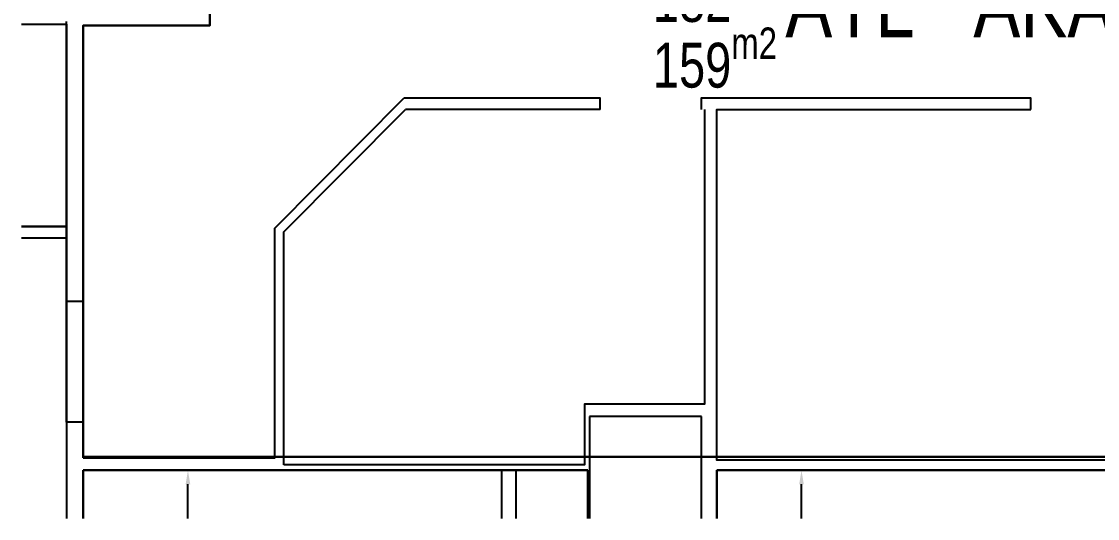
# Model space of a CAD drawing. Header units: millimetres. Extents: x 1372029 to 1411332, y -113814 to -97694.
# Drawn here: x 1394072 to 1403667, y -109324 to -104889 of the extents above; entities that cross this region are included whole.
import ezdxf

# ---------------------------------------------------------------- set-up
doc = ezdxf.new("R2010")
doc.units = ezdxf.units.MM
for name, color, linetype in [('Divar-esas', 7, 'Continuous'), ('OFFICE_BOUNDARY', 3, 'Continuous'), ('sutun1', 7, 'Continuous')]:
    doc.layers.add(name, color=color, linetype=linetype)
doc.styles.add('Yazilar', font='txt', dxfattribs={"width": 0.75})

msp = doc.modelspace()

# ---------------------------------------------------------------- linework, layer by layer
at = {"color": 1, "lineweight": 30}
for p, q in [((1395751.6, -104923.6), (1395751.6, -98243.6)), ((1394621.6, -108783.6), (1394621.6, -104923.6)), ((1394621.6, -104923.6), (1395751.6, -104923.6)), ((1410781.6, -108773.6), (1394621.6, -108773.6)), ((1394621.6, -109323.6), (1394621.6, -108893.6)), ((1394621.6, -108893.6), (1399121.6, -108893.6)), ((1399121.6, -108893.6), (1399121.6, -109323.6)), ((1400271.6, -109323.6), (1400271.6, -108893.6)), ((1400271.6, -108893.6), (1407111.6, -108893.6))]:
    msp.add_line(p, q, dxfattribs=at)
at = {"color": 18, "lineweight": -3, "true_color": 0x000000}
for p, q in [((1395751.6, -104923.6), (1395751.6, -98243.6)), ((1394071.6, -104913.6), (1394471.6, -104913.6)), ((1394471.6, -107383.6), (1394471.6, -104888.6)), ((1394471.6, -104913.6), (1394471.6, -106718.6)), ((1394621.6, -108783.6), (1394621.6, -104923.6)), ((1394621.6, -104923.6), (1395751.6, -104923.6)), ((1394071.6, -106718.6), (1394471.6, -106718.6)), ((1394471.6, -106718.6), (1394071.6, -106718.6)), ((1394071.6, -106818.6), (1394471.6, -106818.6)), ((1410781.6, -108773.6), (1394621.6, -108773.6)), ((1394621.6, -109323.6), (1394621.6, -108893.6)), ((1394621.6, -108893.6), (1399121.6, -108893.6)), ((1399121.6, -108893.6), (1399121.6, -109323.6)), ((1400271.6, -109323.6), (1400271.6, -108893.6)), ((1400271.6, -108893.6), (1407111.6, -108893.6))]:
    msp.add_line(p, q, dxfattribs=at)
for p, q in [((1395751.6, -104923.6), (1395751.6, -104023.6)), ((1394621.6, -107383.6), (1394621.6, -104923.6)), ((1394621.6, -104923.6), (1395751.6, -104923.6)), ((1394471.6, -108463.6), (1394471.6, -107383.6)), ((1394471.6, -107383.6), (1394621.6, -107383.6)), ((1394471.6, -107383.6), (1394471.6, -109323.6)), ((1394621.6, -108463.6), (1394471.6, -108463.6)), ((1394621.6, -108783.6), (1394621.6, -108463.6)), ((1394621.6, -109323.6), (1394621.6, -108893.6)), ((1394621.6, -108893.6), (1398351.6, -108893.6)), ((1398351.6, -108893.6), (1398351.6, -109323.6)), ((1398481.6, -109323.6), (1398481.6, -108893.6)), ((1398481.6, -108893.6), (1399121.6, -108893.6)), ((1399121.6, -108893.6), (1399121.6, -109323.6)), ((1400271.6, -109323.6), (1400271.6, -108893.6)), ((1400271.6, -108893.6), (1407111.6, -108893.6))]:
    msp.add_line(p, q)
at = {"color": 0, "lineweight": -2, "transparency": 16777216}
for p, q in [((1395784.1, -108893.6), (1395493.4, -108893.6)), ((1401177, -108893.6), (1400964.8, -108893.6))]:
    msp.add_line(p, q, dxfattribs=at)
at = {"color": 0, "lineweight": -2}
for p, q in [((1395555.9, -109323.6), (1395555.9, -109018.6)), ((1401027.3, -109323.6), (1401027.3, -109018.6))]:
    msp.add_line(p, q, dxfattribs=at)
for points in [[(1394621.6, -108783.6), (1396331.6, -108783.6), (1396331.6, -106733.6), (1397481.6, -105573.6)], [(1399231.6, -105673.6), (1399231.6, -105573.6), (1397481.6, -105573.6)], [(1403071.6, -105673.6), (1403071.6, -105573.6), (1400131.6, -105573.6), (1400131.6, -105673.6)], [(1396411.6, -108843.6), (1396411.6, -106766.6), (1397495.1, -105673.6)], [(1400161.6, -105673.6), (1400161.6, -108303.6), (1399091.6, -108303.6), (1399091.6, -108843.6), (1396411.6, -108843.6)], [(1399231.6, -105673.6), (1397495.1, -105673.6)], [(1407071.6, -105673.6), (1407071.6, -108803.6), (1400271.6, -108803.6), (1400271.6, -105673.6), (1403071.6, -105673.6)]]:
    msp.add_lwpolyline(points)
at = {"color": 0, "transparency": 16777216}
for points in [[(1395535.1, -109018.6), (1395576.7, -109018.6), (1395555.9, -108893.6)], [(1401006.4, -109018.6), (1401048.1, -109018.6), (1401027.3, -108893.6)]]:
    msp.add_solid(points, dxfattribs=at)
at = {"layer": 'OFFICE_BOUNDARY'}
msp.add_lwpolyline([(1394621.6, -108773.6), (1394621.6, -104923.6), (1395751.6, -104923.6), (1395751.6, -98243.6), (1408141.6, -98243.6), (1408141.6, -99693.6), (1410781.6, -99693.6), (1410781.6, -108773.6), (1394621.6, -108773.6)], close=True, dxfattribs=at)
at = {"layer": 'sutun1', "color": 134}
for p, q in [((1394071.6, -104913.6), (1394471.6, -104913.6)), ((1394471.6, -104913.6), (1394471.6, -109323.6))]:
    msp.add_line(p, q, dxfattribs=at)
at = {"layer": 'sutun1'}
for p, q in [((1400136.6, -108413.6), (1399136.6, -108413.6)), ((1399136.6, -108413.6), (1399136.6, -109323.6)), ((1400136.6, -109323.6), (1400136.6, -108413.6))]:
    msp.add_line(p, q, dxfattribs=at)

# ---------------------------------------------------------------- texts
at = {"layer": 'Divar-esas', "attachment_point": 1, "style": 'Yazilar'}
for s, width, heights, insert, char_height in [('\\A1;{\\f@Arial Unicode MS|b0|i0|c0|p34;\\C256;\\c0;182\\f@Arial Unicode MS|b0|i0|c204|p34;\\H0.7x;\\Sm2^ ;}', 5488.745, [-408.7], (1399702, -104356.5), 400), ('{\\f@Arial Unicode MS|b0|i0|c0|p34;ATL   AKADEMIYA}', 8453.402, [-600.4], (1400882.7, -104430.2), 600), ('\\A1;{\\f@Arial Unicode MS|b0|i0|c0|p34;\\C1;159\\f@Arial Unicode MS|b0|i0|c204|p34;\\H0.7x;\\Sm2^ ;}', 5488.745, [-408.7], (1399702, -104942.4), 400)]:
    msp.add_mtext_dynamic_manual_height_columns(s, width=width, gutter_width=250, heights=heights, dxfattribs=dict(at, insert=insert, char_height=char_height))

doc.saveas('drawing.dxf')
